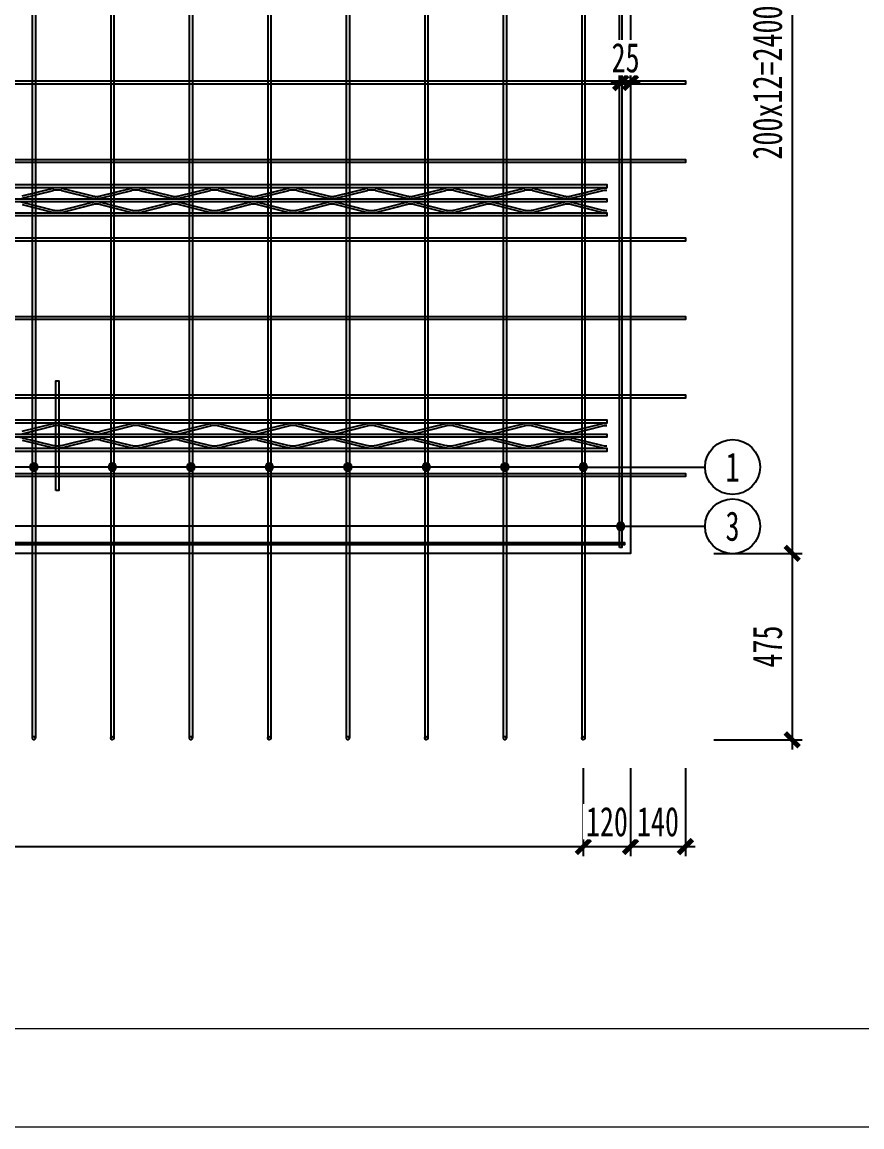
# Model space of a CAD drawing. Extents: x -524 to 129100, y -10500 to 1.
# Drawn here: x 51943 to 54082, y -10500 to -7684 of the extents above; entities that cross this region are included whole.
import ezdxf

# ---------------------------------------------------------------- set-up
doc = ezdxf.new("R2010")
doc.units = 0
doc.header["$LTSCALE"] = 250
doc.linetypes.add('BeePC_CENTER', pattern=[2, 1.25, -0.25, 0.25, -0.25])
doc.layers.get('0').update_dxf_attribs({"linetype": 'CONTINUOUS'})
doc.layers.get('Defpoints').update_dxf_attribs({"linetype": 'CONTINUOUS'})
for name, color, linetype in [('BeePC-CC', 171, 'CONTINUOUS'), ('BeePC-CCBZ', 110, 'CONTINUOUS'), ('BeePC-GJ-LEVEL', 141, 'CONTINUOUS'), ('BeePC-GJ-Truss', 185, 'CONTINUOUS'), ('BeePC-TONG-ZT', 50, 'CONTINUOUS')]:
    doc.layers.add(name, color=color, linetype=linetype)
doc.layers.add('G-ANNO-TTLB', color=7, linetype='CONTINUOUS', lineweight=9)
doc.layers.add('G-ANNO-TTLB-THIN', color=7, linetype='CONTINUOUS', lineweight=9)
doc.styles.add('BeePC_Dim', font='simfang.ttf', dxfattribs={"width": 0.7})
doc.styles.add('通用样式', font='simfang.ttf', dxfattribs={"width": 0.7})
doc.dimstyles.new('BeePC_DIM_25_25', dxfattribs={"dimtxt": 75, "dimasz": 25, "dimexe": 25, "dimexo": 0, "dimgap": 25, "dimtad": 1, "dimdec": 0, "dimzin": 0, "dimdsep": 46, "dimtxsty": 'BeePC_Dim', "dimblk": 'ARCHTICK', "dimcen": 0, "dimdle": 25, "dimclrt": 7, "dimadec": 0, "dimazin": 0, "dimtfac": 1, "dimtdec": 0, "dimtix": 1, "dimtmove": 2, "dimatfit": 3, "dimfxl": 250, "dimfxlon": 1, "dimtfill": 1, "dimtolj": 1, "dimtzin": 0, "dimarcsym": 0})

# ---------------------------------------------------------------- blocks, each defined once
blk = doc.blocks.new('A2-嗡嗡 - A2_嗡嗡-493291-DB1详图')
at = {"layer": 'G-ANNO-TTLB'}
blk.add_line((586.5, -513), (27.5, -513), dxfattribs=at)
at = {"layer": 'G-ANNO-TTLB-THIN'}
blk.add_line((2.5, -523), (596.5, -523), dxfattribs=at)
blk = doc.blocks.new('_ArchTick')
at = {"color": 0, "linetype": 'ByBlock', "const_width": 0.5}
blk.add_lwpolyline([(-0.71, -0.71), (0.71, 0.71)], dxfattribs=at)
blk = doc.blocks.new('*D102')
at = {"layer": 'BeePC-CCBZ', "color": 0, "lineweight": -2, "transparency": 16777216}
for p, q in [((45972.6, -9585.4), (45972.6, -9810.4)), ((53372.6, -9585.4), (53372.6, -9810.4)), ((45947.6, -9785.4), (53397.6, -9785.4))]:
    blk.add_line(p, q, dxfattribs=at)
at = {"layer": 'Defpoints', "color": 0, "transparency": 16777216}
for p in [(45972.6, -7838.4), (53372.6, -7838.4), (53372.6, -9785.4)]:
    blk.add_point(p, dxfattribs=at)
at = {"layer": 'BeePC-CCBZ', "color": 0, "lineweight": -2, "transparency": 16777216, "xscale": 25, "yscale": 25, "zscale": 25, "rotation": 180}
blk.add_blockref('_ArchTick', (45972.6, -9785.4), dxfattribs=at)
at = {"layer": 'BeePC-CCBZ', "color": 0, "lineweight": -2, "transparency": 16777216, "xscale": 25, "yscale": 25, "zscale": 25}
blk.add_blockref('_ArchTick', (53372.6, -9785.4), dxfattribs=at)
at = {"layer": 'BeePC-CCBZ', "color": 7, "linetype": 'BeePC_CENTER', "transparency": 16777216, "insert": (49672.6, -9722.5), "char_height": 75, "attachment_point": 5, "style": 'BeePC_Dim', "bg_fill": 3, "box_fill_scale": 1.1, "bg_fill_color": 256, "bg_fill_true_color": 13158600, "bg_fill_transparency": 0}
blk.add_mtext('\\A1;200x37=7400', dxfattribs=at)
blk = doc.blocks.new('*D103')
at = {"layer": 'BeePC-CCBZ', "color": 0, "lineweight": -2, "transparency": 16777216}
for p, q in [((53372.6, -9585.4), (53372.6, -9810.4)), ((53492.8, -9585.4), (53492.8, -9810.4)), ((53347.6, -9785.4), (53517.8, -9785.4))]:
    blk.add_line(p, q, dxfattribs=at)
at = {"layer": 'Defpoints', "color": 0, "transparency": 16777216}
for p in [(53372.6, -7838.4), (53492.8, -7838.4), (53492.8, -9785.4)]:
    blk.add_point(p, dxfattribs=at)
at = {"layer": 'BeePC-CCBZ', "color": 0, "lineweight": -2, "transparency": 16777216, "xscale": 25, "yscale": 25, "zscale": 25}
blk.add_blockref('_ArchTick', (53372.6, -9785.4), dxfattribs=at)
at = {"layer": 'BeePC-CCBZ', "color": 0, "lineweight": -2, "transparency": 16777216, "xscale": 25, "yscale": 25, "zscale": 25, "rotation": 180}
blk.add_blockref('_ArchTick', (53492.8, -9785.4), dxfattribs=at)
at = {"layer": 'BeePC-CCBZ', "color": 7, "linetype": 'BeePC_CENTER', "transparency": 16777216, "insert": (53432.7, -9722.5), "char_height": 75, "attachment_point": 5, "style": 'BeePC_Dim', "bg_fill": 3, "box_fill_scale": 1.1, "bg_fill_color": 256, "bg_fill_true_color": 13158600, "bg_fill_transparency": 0}
blk.add_mtext('\\A1;120', dxfattribs=at)
blk = doc.blocks.new('*D104')
at = {"layer": 'BeePC-CCBZ', "color": 0, "lineweight": -2, "transparency": 16777216}
for p, q in [((53492.8, -9585.4), (53492.8, -9810.4)), ((53632.8, -9585.4), (53632.8, -9810.4)), ((53467.8, -9785.4), (53657.8, -9785.4))]:
    blk.add_line(p, q, dxfattribs=at)
at = {"layer": 'Defpoints', "color": 0, "transparency": 16777216}
for p in [(53632.8, -6838.4), (53492.8, -7838.4), (53632.8, -9785.4)]:
    blk.add_point(p, dxfattribs=at)
at = {"layer": 'BeePC-CCBZ', "color": 0, "lineweight": -2, "transparency": 16777216, "xscale": 25, "yscale": 25, "zscale": 25}
blk.add_blockref('_ArchTick', (53492.8, -9785.4), dxfattribs=at)
at = {"layer": 'BeePC-CCBZ', "color": 0, "lineweight": -2, "transparency": 16777216, "xscale": 25, "yscale": 25, "zscale": 25, "rotation": 180}
blk.add_blockref('_ArchTick', (53632.8, -9785.4), dxfattribs=at)
at = {"layer": 'BeePC-CCBZ', "color": 7, "linetype": 'BeePC_CENTER', "transparency": 16777216, "insert": (53562.8, -9722.5), "char_height": 75, "attachment_point": 5, "style": 'BeePC_Dim', "bg_fill": 3, "box_fill_scale": 1.1, "bg_fill_color": 256, "bg_fill_true_color": 13158600, "bg_fill_transparency": 0}
blk.add_mtext('\\A1;140', dxfattribs=at)
blk = doc.blocks.new('*D106')
at = {"layer": 'BeePC-CCBZ', "color": 0, "lineweight": -2, "transparency": 16777216}
for p, q in [((53904.8, -6613.4), (53904.8, -9063.4)), ((53704.8, -6638.4), (53929.8, -6638.4)), ((53704.8, -9038.4), (53929.8, -9038.4))]:
    blk.add_line(p, q, dxfattribs=at)
at = {"layer": 'Defpoints', "color": 0, "transparency": 16777216}
for p in [(49682.6, -6638.4), (49682.6, -9038.4), (53904.8, -9038.4)]:
    blk.add_point(p, dxfattribs=at)
at = {"layer": 'BeePC-CCBZ', "color": 0, "lineweight": -2, "transparency": 16777216, "xscale": 25, "yscale": 25, "zscale": 25}
for p, rotation in [((53904.8, -6638.4), 90), ((53904.8, -9038.4), 270)]:
    blk.add_blockref('_ArchTick', p, dxfattribs=dict(at, rotation=rotation))
at = {"layer": 'BeePC-CCBZ', "color": 7, "linetype": 'BeePC_CENTER', "transparency": 16777216, "insert": (53841.9, -7838.4), "char_height": 75, "attachment_point": 5, "rotation": 90, "style": 'BeePC_Dim', "bg_fill": 3, "box_fill_scale": 1.1, "bg_fill_color": 256, "bg_fill_true_color": 13158600, "bg_fill_transparency": 0}
blk.add_mtext('\\A1;200x12=2400', dxfattribs=at)
blk = doc.blocks.new('*D107')
at = {"layer": 'BeePC-CCBZ', "color": 0, "lineweight": -2, "transparency": 16777216}
for p, q in [((53904.8, -9013.4), (53904.8, -9538.4)), ((53704.8, -9038.4), (53929.8, -9038.4)), ((53704.8, -9513.4), (53929.8, -9513.4))]:
    blk.add_line(p, q, dxfattribs=at)
at = {"layer": 'Defpoints', "color": 0, "transparency": 16777216}
for p in [(49682.6, -9038.4), (45972.6, -9513.4), (53904.8, -9513.4)]:
    blk.add_point(p, dxfattribs=at)
at = {"layer": 'BeePC-CCBZ', "color": 0, "lineweight": -2, "transparency": 16777216, "xscale": 25, "yscale": 25, "zscale": 25}
for p, rotation in [((53904.8, -9038.4), 90), ((53904.8, -9513.4), 270)]:
    blk.add_blockref('_ArchTick', p, dxfattribs=dict(at, rotation=rotation))
at = {"layer": 'BeePC-CCBZ', "color": 7, "linetype": 'BeePC_CENTER', "transparency": 16777216, "insert": (53841.9, -9275.9), "char_height": 75, "attachment_point": 5, "rotation": 90, "style": 'BeePC_Dim', "bg_fill": 3, "box_fill_scale": 1.1, "bg_fill_color": 256, "bg_fill_true_color": 13158600, "bg_fill_transparency": 0}
blk.add_mtext('\\A1;475', dxfattribs=at)
blk = doc.blocks.new('*D111')
at = {"layer": 'BeePC-CCBZ', "color": 0, "lineweight": -2, "transparency": 16777216}
for p, q in [((53467.8, -7838.4), (53467.8, -7813.4)), ((53492.8, -7838.4), (53492.8, -7813.4)), ((53442.8, -7838.4), (53517.8, -7838.4))]:
    blk.add_line(p, q, dxfattribs=at)
at = {"layer": 'Defpoints', "color": 0, "transparency": 16777216}
for p in [(53467.8, -7838.4), (53492.8, -7838.4), (53492.8, -7838.4)]:
    blk.add_point(p, dxfattribs=at)
at = {"layer": 'BeePC-CCBZ', "color": 0, "lineweight": -2, "transparency": 16777216, "xscale": 25, "yscale": 25, "zscale": 25}
blk.add_blockref('_ArchTick', (53467.8, -7838.4), dxfattribs=at)
at = {"layer": 'BeePC-CCBZ', "color": 0, "lineweight": -2, "transparency": 16777216, "xscale": 25, "yscale": 25, "zscale": 25, "rotation": 180}
blk.add_blockref('_ArchTick', (53492.8, -7838.4), dxfattribs=at)
at = {"layer": 'BeePC-CCBZ', "color": 7, "linetype": 'BeePC_CENTER', "transparency": 16777216, "insert": (53480.3, -7775.5), "char_height": 75, "attachment_point": 5, "style": 'BeePC_Dim', "bg_fill": 3, "box_fill_scale": 1.1, "bg_fill_color": 256, "bg_fill_true_color": 13158600, "bg_fill_transparency": 0}
blk.add_mtext('\\A1;25', dxfattribs=at)
blk = doc.blocks.new('BeePC_TagPoint')
h = blk.add_hatch(color=256)
edge = h.paths.add_edge_path(flags=0)
edge.add_arc((0, 0), 10, 0, 180)
edge.add_arc((0, 0), 10, 180, 360)
blk.add_lwpolyline([(10, 0, 1), (-10, 0, 1)], format="xyb", close=True)

msp = doc.modelspace()

# ---------------------------------------------------------------- block references
at = {"xscale": 25, "yscale": 25, "zscale": 25}
msp.add_blockref('A2-嗡嗡 - A2_嗡嗡-493291-DB1详图', (45637.5, 2575), dxfattribs=at)

# ---------------------------------------------------------------- next in the draw order: linework, layer by layer
msp.add_lwpolyline([(52028.6, -8878.4), (52028.6, -8598.4), (52036.6, -8598.4), (52036.6, -8878.4), (52028.6, -8878.4)])
at = {"layer": 'BeePC-GJ-LEVEL'}
for points in [[(51968.6, -6167.4), (51968.6, -9509.4)], [(51976.6, -6167.4), (51976.6, -9509.4)], [(52168.6, -6167.4), (52168.6, -9509.4)], [(52176.6, -6167.4), (52176.6, -9509.4)], [(52368.6, -6167.4), (52368.6, -9509.4)], [(52376.6, -6167.4), (52376.6, -9509.4)], [(52568.6, -6167.4), (52568.6, -9509.4)], [(52576.6, -6167.4), (52576.6, -9509.4)], [(52768.6, -6167.4), (52768.6, -9509.4)], [(52776.6, -6167.4), (52776.6, -9509.4)], [(52968.6, -6167.4), (52968.6, -9509.4)], [(52976.6, -6167.4), (52976.6, -9509.4)], [(53168.6, -6167.4), (53168.6, -9509.4)], [(53176.6, -6167.4), (53176.6, -9509.4)], [(53368.6, -6167.4), (53368.6, -9509.4)], [(53376.6, -6167.4), (53376.6, -9509.4)], [(53464.8, -9023.4), (53464.8, -6653.4), (53470.8, -6653.4), (53470.8, -9023.4), (53464.8, -9023.4)], [(45682.3, -7834.4), (53632.8, -7834.4), (53632.8, -7842.4), (45682.3, -7842.4), (45682.3, -7834.4)], [(45682.3, -8034.4), (53632.8, -8034.4), (53632.8, -8042.4), (45682.3, -8042.4), (45682.3, -8034.4)], [(45682.3, -8234.4), (53632.8, -8234.4), (53632.8, -8242.4), (45682.3, -8242.4), (45682.3, -8234.4)], [(45682.3, -8434.4), (53632.8, -8434.4), (53632.8, -8442.4), (45682.3, -8442.4), (45682.3, -8434.4)], [(45682.3, -8634.4), (53632.8, -8634.4), (53632.8, -8642.4), (45682.3, -8642.4), (45682.3, -8634.4)], [(45682.3, -8834.4), (53632.8, -8834.4), (53632.8, -8842.4), (45682.3, -8842.4), (45682.3, -8834.4)], [(45887.3, -9010.4), (53477.8, -9010.4), (53477.8, -9016.4), (45887.3, -9016.4), (45887.3, -9010.4)]]:
    msp.add_lwpolyline(points, dxfattribs=at)
for centre in [(51972.6, -9509.4), (52172.6, -9509.4), (52372.6, -9509.4), (52572.6, -9509.4), (52772.6, -9509.4), (52972.6, -9509.4), (53172.6, -9509.4), (53372.6, -9509.4)]:
    msp.add_circle(centre, 4, dxfattribs=at)
at = {"layer": 'BeePC-GJ-Truss'}
for points in [[(45932.6, -8098.4), (53432.6, -8098.4), (53432.6, -8106.4), (45932.6, -8106.4), (45932.6, -8098.4)], [(51942.8, -8127.3), (52022.4, -8107.6)], [(52042.8, -8107.6), (52122.4, -8127.3)], [(52142.8, -8127.3), (52222.4, -8107.6)], [(52242.8, -8107.6), (52322.4, -8127.3)], [(52342.8, -8127.3), (52422.4, -8107.6)], [(52442.8, -8107.6), (52522.4, -8127.3)], [(52542.8, -8127.3), (52622.4, -8107.6)], [(52642.8, -8107.6), (52722.4, -8127.3)], [(52742.8, -8127.3), (52822.4, -8107.6)], [(52842.8, -8107.6), (52922.4, -8127.3)], [(52942.8, -8127.3), (53022.4, -8107.6)], [(53042.8, -8107.6), (53122.4, -8127.3)], [(53142.8, -8127.3), (53222.4, -8107.6)], [(53242.8, -8107.6), (53322.4, -8127.3)], [(53342.8, -8127.3), (53422.4, -8107.6), (53426, -8106.9), (53429.2, -8106.6), (53432.6, -8106.4)], [(45932.6, -8134.4), (53432.6, -8134.4), (53432.6, -8142.4), (45932.6, -8142.4), (45932.6, -8134.4), (45936, -8134.3), (45939.2, -8133.9), (45942.8, -8133.3), (46022.4, -8113.6)], [(51942.8, -8133.3), (52022.4, -8113.6)], [(52042.8, -8113.6), (52122.4, -8133.3)], [(52142.8, -8133.3), (52222.4, -8113.6)], [(52242.8, -8113.6), (52322.4, -8133.3)], [(52342.8, -8133.3), (52422.4, -8113.6)], [(52442.8, -8113.6), (52522.4, -8133.3)], [(52542.8, -8133.3), (52622.4, -8113.6)], [(52642.8, -8113.6), (52722.4, -8133.3)], [(52742.8, -8133.3), (52822.4, -8113.6)], [(52842.8, -8113.6), (52922.4, -8133.3)], [(52942.8, -8133.3), (53022.4, -8113.6)], [(53042.8, -8113.6), (53122.4, -8133.3)], [(53142.8, -8133.3), (53222.4, -8113.6)], [(53242.8, -8113.6), (53322.4, -8133.3)], [(53342.8, -8133.3), (53422.4, -8113.6), (53426.1, -8112.8), (53429.3, -8112.5), (53432.6, -8112.4)], [(51942.8, -8143.6), (52022.4, -8163.3)], [(51942.8, -8149.6), (52022.4, -8169.3)], [(52042.8, -8163.3), (52122.4, -8143.6)], [(52042.8, -8169.3), (52122.4, -8149.6)], [(52142.8, -8143.6), (52222.4, -8163.3)], [(52142.8, -8149.6), (52222.4, -8169.3)], [(52242.8, -8163.3), (52322.4, -8143.6)], [(52242.8, -8169.3), (52322.4, -8149.6)], [(52342.8, -8143.6), (52422.4, -8163.3)], [(52342.8, -8149.6), (52422.4, -8169.3)], [(52442.8, -8163.3), (52522.4, -8143.6)], [(52442.8, -8169.3), (52522.4, -8149.6)], [(52542.8, -8143.6), (52622.4, -8163.3)], [(52542.8, -8149.6), (52622.4, -8169.3)], [(52642.8, -8163.3), (52722.4, -8143.6)], [(52642.8, -8169.3), (52722.4, -8149.6)], [(52742.8, -8143.6), (52822.4, -8163.3)], [(52742.8, -8149.6), (52822.4, -8169.3)], [(52842.8, -8163.3), (52922.4, -8143.6)], [(52842.8, -8169.3), (52922.4, -8149.6)], [(52942.8, -8143.6), (53022.4, -8163.3)], [(52942.8, -8149.6), (53022.4, -8169.3)], [(53042.8, -8163.3), (53122.4, -8143.6)], [(53042.8, -8169.3), (53122.4, -8149.6)], [(53142.8, -8143.6), (53222.4, -8163.3)], [(53142.8, -8149.6), (53222.4, -8169.3)], [(53242.8, -8163.3), (53322.4, -8143.6)], [(53242.8, -8169.3), (53322.4, -8149.6)], [(53342.8, -8143.6), (53422.4, -8163.3), (53425.5, -8164), (53428.6, -8164.4), (53432.6, -8164.4)], [(53342.8, -8149.6), (53422.4, -8169.3), (53426, -8169.9), (53429.2, -8170.3), (53432.6, -8170.4)], [(45932.6, -8170.4), (53432.6, -8170.4), (53432.6, -8178.4), (45932.6, -8178.4), (45932.6, -8170.4)], [(45932.6, -8698.4), (53432.6, -8698.4), (53432.6, -8706.4), (45932.6, -8706.4), (45932.6, -8698.4)], [(45932.6, -8734.4), (53432.6, -8734.4), (53432.6, -8742.4), (45932.6, -8742.4), (45932.6, -8734.4), (45936, -8734.3), (45939.2, -8733.9), (45942.8, -8733.3), (46022.4, -8713.6)], [(51942.8, -8727.3), (52022.4, -8707.6)], [(51942.8, -8733.3), (52022.4, -8713.6)], [(52042.8, -8707.6), (52122.4, -8727.3)], [(52042.8, -8713.6), (52122.4, -8733.3)], [(52142.8, -8727.3), (52222.4, -8707.6)], [(52142.8, -8733.3), (52222.4, -8713.6)], [(52242.8, -8707.6), (52322.4, -8727.3)], [(52242.8, -8713.6), (52322.4, -8733.3)], [(52342.8, -8727.3), (52422.4, -8707.6)], [(52342.8, -8733.3), (52422.4, -8713.6)], [(52442.8, -8707.6), (52522.4, -8727.3)], [(52442.8, -8713.6), (52522.4, -8733.3)], [(52542.8, -8727.3), (52622.4, -8707.6)], [(52542.8, -8733.3), (52622.4, -8713.6)], [(52642.8, -8707.6), (52722.4, -8727.3)], [(52642.8, -8713.6), (52722.4, -8733.3)], [(52742.8, -8727.3), (52822.4, -8707.6)], [(52742.8, -8733.3), (52822.4, -8713.6)], [(52842.8, -8707.6), (52922.4, -8727.3)], [(52842.8, -8713.6), (52922.4, -8733.3)], [(52942.8, -8727.3), (53022.4, -8707.6)], [(52942.8, -8733.3), (53022.4, -8713.6)], [(53042.8, -8707.6), (53122.4, -8727.3)], [(53042.8, -8713.6), (53122.4, -8733.3)], [(53142.8, -8727.3), (53222.4, -8707.6)], [(53142.8, -8733.3), (53222.4, -8713.6)], [(53242.8, -8707.6), (53322.4, -8727.3)], [(53242.8, -8713.6), (53322.4, -8733.3)], [(53342.8, -8727.3), (53422.4, -8707.6), (53426, -8706.9), (53429.2, -8706.6), (53432.6, -8706.4)], [(53342.8, -8733.3), (53422.4, -8713.6), (53426.1, -8712.8), (53429.3, -8712.5), (53432.6, -8712.4)], [(51942.8, -8743.6), (52022.4, -8763.3)], [(51942.8, -8749.6), (52022.4, -8769.3)], [(52042.8, -8763.3), (52122.4, -8743.6)], [(52042.8, -8769.3), (52122.4, -8749.6)], [(52142.8, -8743.6), (52222.4, -8763.3)], [(52142.8, -8749.6), (52222.4, -8769.3)], [(52242.8, -8763.3), (52322.4, -8743.6)], [(52242.8, -8769.3), (52322.4, -8749.6)], [(52342.8, -8743.6), (52422.4, -8763.3)], [(52342.8, -8749.6), (52422.4, -8769.3)], [(52442.8, -8763.3), (52522.4, -8743.6)], [(52442.8, -8769.3), (52522.4, -8749.6)], [(52542.8, -8743.6), (52622.4, -8763.3)], [(52542.8, -8749.6), (52622.4, -8769.3)], [(52642.8, -8763.3), (52722.4, -8743.6)], [(52642.8, -8769.3), (52722.4, -8749.6)], [(52742.8, -8743.6), (52822.4, -8763.3)], [(52742.8, -8749.6), (52822.4, -8769.3)], [(52842.8, -8763.3), (52922.4, -8743.6)], [(52842.8, -8769.3), (52922.4, -8749.6)], [(52942.8, -8743.6), (53022.4, -8763.3)], [(52942.8, -8749.6), (53022.4, -8769.3)], [(53042.8, -8763.3), (53122.4, -8743.6)], [(53042.8, -8769.3), (53122.4, -8749.6)], [(53142.8, -8743.6), (53222.4, -8763.3)], [(53142.8, -8749.6), (53222.4, -8769.3)], [(53242.8, -8763.3), (53322.4, -8743.6)], [(53242.8, -8769.3), (53322.4, -8749.6)], [(53342.8, -8743.6), (53422.4, -8763.3), (53425.5, -8764), (53428.6, -8764.4), (53432.6, -8764.4)], [(53342.8, -8749.6), (53422.4, -8769.3), (53426, -8769.9), (53429.2, -8770.3), (53432.6, -8770.4)], [(45932.6, -8770.4), (53432.6, -8770.4), (53432.6, -8778.4), (45932.6, -8778.4), (45932.6, -8770.4)]]:
    msp.add_lwpolyline(points, dxfattribs=at)
for centre, major_axis, start_param, end_param in [((52033.8, -8111.6), (18, 0), 1.635672, 2.256488), ((52031.4, -8111.6), (18, 0), 0.885104, 1.50592), ((52233.8, -8111.6), (18, 0), 1.635672, 2.256488), ((52231.4, -8111.6), (18, 0), 0.885104, 1.50592), ((52433.8, -8111.6), (18, 0), 1.635672, 2.256488), ((52431.4, -8111.6), (18, 0), 0.885104, 1.50592), ((52633.8, -8111.6), (18, 0), 1.635672, 2.256488), ((52631.4, -8111.6), (18, 0), 0.885104, 1.50592), ((52833.8, -8111.6), (18, 0), 1.635672, 2.256488), ((52831.4, -8111.6), (18, 0), 0.885104, 1.50592), ((53033.8, -8111.6), (18, 0), 1.635672, 2.256488), ((53031.4, -8111.6), (18, 0), 0.885104, 1.50592), ((53233.8, -8111.6), (18, 0), 1.635672, 2.256488), ((53231.4, -8111.6), (18, 0), 0.885104, 1.50592), ((52031.4, -8115.9), (12, 0), 1.470144, 2.422017), ((52033.8, -8115.9), (12, 0), 0.719576, 1.671449), ((52131.4, -8125), (12, 0), 3.861169, 4.813041), ((52133.8, -8129.3), (18, 0), 4.026697, 4.647513), ((52133.8, -8125), (12, 0), 4.611737, 5.563609), ((52131.4, -8129.3), (18, 0), 4.777265, 5.398081), ((52231.4, -8115.9), (12, 0), 1.470144, 2.422017), ((52233.8, -8115.9), (12, 0), 0.719576, 1.671449), ((52331.4, -8125), (12, 0), 3.861169, 4.813041), ((52333.8, -8129.3), (18, 0), 4.026697, 4.647513), ((52333.8, -8125), (12, 0), 4.611737, 5.563609), ((52331.4, -8129.3), (18, 0), 4.777265, 5.398081), ((52431.4, -8115.9), (12, 0), 1.470144, 2.422017), ((52433.8, -8115.9), (12, 0), 0.719576, 1.671449), ((52531.4, -8125), (12, 0), 3.861169, 4.813041), ((52533.8, -8129.3), (18, 0), 4.026697, 4.647513), ((52533.8, -8125), (12, 0), 4.611737, 5.563609), ((52531.4, -8129.3), (18, 0), 4.777265, 5.398081), ((52631.4, -8115.9), (12, 0), 1.470144, 2.422017), ((52633.8, -8115.9), (12, 0), 0.719576, 1.671449), ((52731.4, -8125), (12, 0), 3.861169, 4.813041), ((52733.8, -8129.3), (18, 0), 4.026697, 4.647513), ((52733.8, -8125), (12, 0), 4.611737, 5.563609), ((52731.4, -8129.3), (18, 0), 4.777265, 5.398081), ((52831.4, -8115.9), (12, 0), 1.470144, 2.422017), ((52833.8, -8115.9), (12, 0), 0.719576, 1.671449), ((52931.4, -8125), (12, 0), 3.861169, 4.813041), ((52933.8, -8129.3), (18, 0), 4.026697, 4.647513), ((52933.8, -8125), (12, 0), 4.611737, 5.563609), ((52931.4, -8129.3), (18, 0), 4.777265, 5.398081), ((53031.4, -8115.9), (12, 0), 1.470144, 2.422017), ((53033.8, -8115.9), (12, 0), 0.719576, 1.671449), ((53131.4, -8125), (12, 0), 3.861169, 4.813041), ((53133.8, -8129.3), (18, 0), 4.026697, 4.647513), ((53133.8, -8125), (12, 0), 4.611737, 5.563609), ((53131.4, -8129.3), (18, 0), 4.777265, 5.398081), ((53231.4, -8115.9), (12, 0), 1.470144, 2.422017), ((53233.8, -8115.9), (12, 0), 0.719576, 1.671449), ((53331.4, -8125), (12, 0), 3.861169, 4.813041), ((53333.8, -8129.3), (18, 0), 4.026697, 4.647513), ((53333.8, -8125), (12, 0), 4.611737, 5.563609), ((53331.4, -8129.3), (18, 0), 4.777265, 5.398081), ((51931.4, -8147.6), (18, 0), 0.885104, 1.50592), ((52031.4, -8161), (12, 0), 3.861169, 4.813041), ((52033.8, -8161), (12, 0), 4.611737, 5.563609), ((52133.8, -8147.6), (18, 0), 1.635672, 2.256488), ((52131.4, -8151.9), (12, 0), 1.470144, 2.422017), ((52131.4, -8147.6), (18, 0), 0.885104, 1.50592), ((52133.8, -8151.9), (12, 0), 0.719576, 1.671449), ((52231.4, -8161), (12, 0), 3.861169, 4.813041), ((52233.8, -8161), (12, 0), 4.611737, 5.563609), ((52333.8, -8147.6), (18, 0), 1.635672, 2.256488), ((52331.4, -8151.9), (12, 0), 1.470144, 2.422017), ((52331.4, -8147.6), (18, 0), 0.885104, 1.50592), ((52333.8, -8151.9), (12, 0), 0.719576, 1.671449), ((52431.4, -8161), (12, 0), 3.861169, 4.813041), ((52433.8, -8161), (12, 0), 4.611737, 5.563609), ((52533.8, -8147.6), (18, 0), 1.635672, 2.256488), ((52531.4, -8151.9), (12, 0), 1.470144, 2.422017), ((52531.4, -8147.6), (18, 0), 0.885104, 1.50592), ((52533.8, -8151.9), (12, 0), 0.719576, 1.671449), ((52631.4, -8161), (12, 0), 3.861169, 4.813041), ((52633.8, -8161), (12, 0), 4.611737, 5.563609), ((52733.8, -8147.6), (18, 0), 1.635672, 2.256488), ((52731.4, -8151.9), (12, 0), 1.470144, 2.422017), ((52731.4, -8147.6), (18, 0), 0.885104, 1.50592), ((52733.8, -8151.9), (12, 0), 0.719576, 1.671449), ((52831.4, -8161), (12, 0), 3.861169, 4.813041), ((52833.8, -8161), (12, 0), 4.611737, 5.563609), ((52933.8, -8147.6), (18, 0), 1.635672, 2.256488), ((52931.4, -8151.9), (12, 0), 1.470144, 2.422017), ((52931.4, -8147.6), (18, 0), 0.885104, 1.50592), ((52933.8, -8151.9), (12, 0), 0.719576, 1.671449), ((53031.4, -8161), (12, 0), 3.861169, 4.813041), ((53033.8, -8161), (12, 0), 4.611737, 5.563609), ((53133.8, -8147.6), (18, 0), 1.635672, 2.256488), ((53131.4, -8151.9), (12, 0), 1.470144, 2.422017), ((53131.4, -8147.6), (18, 0), 0.885104, 1.50592), ((53133.8, -8151.9), (12, 0), 0.719576, 1.671449), ((53231.4, -8161), (12, 0), 3.861169, 4.813041), ((53233.8, -8161), (12, 0), 4.611737, 5.563609), ((53333.8, -8147.6), (18, 0), 1.635672, 2.256488), ((53331.4, -8151.9), (12, 0), 1.470144, 2.422017), ((53331.4, -8147.6), (18, 0), 0.885104, 1.50592), ((53333.8, -8151.9), (12, 0), 0.719576, 1.671449), ((52033.8, -8165.3), (18, 0), 4.026697, 4.647513), ((52031.4, -8165.3), (18, 0), 4.777265, 5.398081), ((52233.8, -8165.3), (18, 0), 4.026697, 4.647513), ((52231.4, -8165.3), (18, 0), 4.777265, 5.398081), ((52433.8, -8165.3), (18, 0), 4.026697, 4.647513), ((52431.4, -8165.3), (18, 0), 4.777265, 5.398081), ((52633.8, -8165.3), (18, 0), 4.026697, 4.647513), ((52631.4, -8165.3), (18, 0), 4.777265, 5.398081), ((52833.8, -8165.3), (18, 0), 4.026697, 4.647513), ((52831.4, -8165.3), (18, 0), 4.777265, 5.398081), ((53033.8, -8165.3), (18, 0), 4.026697, 4.647513), ((53031.4, -8165.3), (18, 0), 4.777265, 5.398081), ((53233.8, -8165.3), (18, 0), 4.026697, 4.647513), ((53231.4, -8165.3), (18, 0), 4.777265, 5.398081), ((52033.8, -8711.6), (18, 0), 1.635672, 2.256488), ((52031.4, -8715.9), (12, 0), 1.470144, 2.422017), ((52031.4, -8711.6), (18, 0), 0.885104, 1.50592), ((52033.8, -8715.9), (12, 0), 0.719576, 1.671449), ((52131.4, -8725), (12, 0), 3.861169, 4.813041), ((52133.8, -8725), (12, 0), 4.611737, 5.563609), ((52233.8, -8711.6), (18, 0), 1.635672, 2.256488), ((52231.4, -8715.9), (12, 0), 1.470144, 2.422017), ((52231.4, -8711.6), (18, 0), 0.885104, 1.50592), ((52233.8, -8715.9), (12, 0), 0.719576, 1.671449), ((52331.4, -8725), (12, 0), 3.861169, 4.813041), ((52333.8, -8725), (12, 0), 4.611737, 5.563609), ((52433.8, -8711.6), (18, 0), 1.635672, 2.256488), ((52431.4, -8715.9), (12, 0), 1.470144, 2.422017), ((52431.4, -8711.6), (18, 0), 0.885104, 1.50592), ((52433.8, -8715.9), (12, 0), 0.719576, 1.671449), ((52531.4, -8725), (12, 0), 3.861169, 4.813041), ((52533.8, -8725), (12, 0), 4.611737, 5.563609), ((52633.8, -8711.6), (18, 0), 1.635672, 2.256488), ((52631.4, -8715.9), (12, 0), 1.470144, 2.422017), ((52631.4, -8711.6), (18, 0), 0.885104, 1.50592), ((52633.8, -8715.9), (12, 0), 0.719576, 1.671449), ((52731.4, -8725), (12, 0), 3.861169, 4.813041), ((52733.8, -8725), (12, 0), 4.611737, 5.563609), ((52833.8, -8711.6), (18, 0), 1.635672, 2.256488), ((52831.4, -8715.9), (12, 0), 1.470144, 2.422017), ((52831.4, -8711.6), (18, 0), 0.885104, 1.50592), ((52833.8, -8715.9), (12, 0), 0.719576, 1.671449), ((52931.4, -8725), (12, 0), 3.861169, 4.813041), ((52933.8, -8725), (12, 0), 4.611737, 5.563609), ((53033.8, -8711.6), (18, 0), 1.635672, 2.256488), ((53031.4, -8715.9), (12, 0), 1.470144, 2.422017), ((53031.4, -8711.6), (18, 0), 0.885104, 1.50592), ((53033.8, -8715.9), (12, 0), 0.719576, 1.671449), ((53131.4, -8725), (12, 0), 3.861169, 4.813041), ((53133.8, -8725), (12, 0), 4.611737, 5.563609), ((53233.8, -8711.6), (18, 0), 1.635672, 2.256488), ((53231.4, -8715.9), (12, 0), 1.470144, 2.422017), ((53231.4, -8711.6), (18, 0), 0.885104, 1.50592), ((53233.8, -8715.9), (12, 0), 0.719576, 1.671449), ((53331.4, -8725), (12, 0), 3.861169, 4.813041), ((53333.8, -8725), (12, 0), 4.611737, 5.563609), ((51931.4, -8747.6), (18, 0), 0.885104, 1.50592), ((52133.8, -8729.3), (18, 0), 4.026697, 4.647513), ((52133.8, -8747.6), (18, 0), 1.635672, 2.256488), ((52131.4, -8751.9), (12, 0), 1.470144, 2.422017), ((52131.4, -8729.3), (18, 0), 4.777265, 5.398081), ((52131.4, -8747.6), (18, 0), 0.885104, 1.50592), ((52133.8, -8751.9), (12, 0), 0.719576, 1.671449), ((52333.8, -8729.3), (18, 0), 4.026697, 4.647513), ((52333.8, -8747.6), (18, 0), 1.635672, 2.256488), ((52331.4, -8751.9), (12, 0), 1.470144, 2.422017), ((52331.4, -8729.3), (18, 0), 4.777265, 5.398081), ((52331.4, -8747.6), (18, 0), 0.885104, 1.50592), ((52333.8, -8751.9), (12, 0), 0.719576, 1.671449), ((52533.8, -8729.3), (18, 0), 4.026697, 4.647513), ((52533.8, -8747.6), (18, 0), 1.635672, 2.256488), ((52531.4, -8751.9), (12, 0), 1.470144, 2.422017), ((52531.4, -8729.3), (18, 0), 4.777265, 5.398081), ((52531.4, -8747.6), (18, 0), 0.885104, 1.50592), ((52533.8, -8751.9), (12, 0), 0.719576, 1.671449), ((52733.8, -8729.3), (18, 0), 4.026697, 4.647513), ((52733.8, -8747.6), (18, 0), 1.635672, 2.256488), ((52731.4, -8751.9), (12, 0), 1.470144, 2.422017), ((52731.4, -8729.3), (18, 0), 4.777265, 5.398081), ((52731.4, -8747.6), (18, 0), 0.885104, 1.50592), ((52733.8, -8751.9), (12, 0), 0.719576, 1.671449), ((52933.8, -8729.3), (18, 0), 4.026697, 4.647513), ((52933.8, -8747.6), (18, 0), 1.635672, 2.256488), ((52931.4, -8751.9), (12, 0), 1.470144, 2.422017), ((52931.4, -8729.3), (18, 0), 4.777265, 5.398081), ((52931.4, -8747.6), (18, 0), 0.885104, 1.50592), ((52933.8, -8751.9), (12, 0), 0.719576, 1.671449), ((53133.8, -8729.3), (18, 0), 4.026697, 4.647513), ((53133.8, -8747.6), (18, 0), 1.635672, 2.256488), ((53131.4, -8751.9), (12, 0), 1.470144, 2.422017), ((53131.4, -8729.3), (18, 0), 4.777265, 5.398081), ((53131.4, -8747.6), (18, 0), 0.885104, 1.50592), ((53133.8, -8751.9), (12, 0), 0.719576, 1.671449), ((53333.8, -8729.3), (18, 0), 4.026697, 4.647513), ((53333.8, -8747.6), (18, 0), 1.635672, 2.256488), ((53331.4, -8751.9), (12, 0), 1.470144, 2.422017), ((53331.4, -8729.3), (18, 0), 4.777265, 5.398081), ((53331.4, -8747.6), (18, 0), 0.885104, 1.50592), ((53333.8, -8751.9), (12, 0), 0.719576, 1.671449), ((52031.4, -8761), (12, 0), 3.861169, 4.813041), ((52033.8, -8765.3), (18, 0), 4.026697, 4.647513), ((52033.8, -8761), (12, 0), 4.611737, 5.563609), ((52031.4, -8765.3), (18, 0), 4.777265, 5.398081), ((52231.4, -8761), (12, 0), 3.861169, 4.813041), ((52233.8, -8765.3), (18, 0), 4.026697, 4.647513), ((52233.8, -8761), (12, 0), 4.611737, 5.563609), ((52231.4, -8765.3), (18, 0), 4.777265, 5.398081), ((52431.4, -8761), (12, 0), 3.861169, 4.813041), ((52433.8, -8765.3), (18, 0), 4.026697, 4.647513), ((52433.8, -8761), (12, 0), 4.611737, 5.563609), ((52431.4, -8765.3), (18, 0), 4.777265, 5.398081), ((52631.4, -8761), (12, 0), 3.861169, 4.813041), ((52633.8, -8765.3), (18, 0), 4.026697, 4.647513), ((52633.8, -8761), (12, 0), 4.611737, 5.563609), ((52631.4, -8765.3), (18, 0), 4.777265, 5.398081), ((52831.4, -8761), (12, 0), 3.861169, 4.813041), ((52833.8, -8765.3), (18, 0), 4.026697, 4.647513), ((52833.8, -8761), (12, 0), 4.611737, 5.563609), ((52831.4, -8765.3), (18, 0), 4.777265, 5.398081), ((53031.4, -8761), (12, 0), 3.861169, 4.813041), ((53033.8, -8765.3), (18, 0), 4.026697, 4.647513), ((53033.8, -8761), (12, 0), 4.611737, 5.563609), ((53031.4, -8765.3), (18, 0), 4.777265, 5.398081), ((53231.4, -8761), (12, 0), 3.861169, 4.813041), ((53233.8, -8765.3), (18, 0), 4.026697, 4.647513), ((53233.8, -8761), (12, 0), 4.611737, 5.563609), ((53231.4, -8765.3), (18, 0), 4.777265, 5.398081)]:
    msp.add_ellipse(centre, major_axis=major_axis, ratio=0.288551, start_param=start_param, end_param=end_param, dxfattribs=at)
at = {"layer": 'BeePC-TONG-ZT'}
msp.add_lwpolyline([(45872.3, -6638.4), (53492.8, -6638.4), (53492.8, -9038.4), (45872.3, -9038.4), (45872.3, -6638.4)], dxfattribs=at)

# ---------------------------------------------------------------- next in the draw order: dimensions: what is measured, and where the dimension line sits
at = {"layer": 'BeePC-CCBZ'}
dim = msp.add_linear_dim(base=(53372.6, -9785.4), p1=(45972.6, -7838.4), p2=(53372.6, -7838.4), angle=0, text='200x37=7400', dimstyle='BeePC_DIM_25_25', override={"dimfxl": 200}, dxfattribs=at)
dim.commit()
dim.dimension.update_dxf_attribs({"geometry": '*D102', "text_midpoint": (49672.6, -9722.5)})

# ---------------------------------------------------------------- next in the draw order: dimensions: what is measured, and where the dimension line sits
dim = msp.add_linear_dim(base=(53492.8, -9785.4), p1=(53372.6, -7838.4), p2=(53492.8, -7838.4), angle=0, dimstyle='BeePC_DIM_25_25', override={"dimfxl": 200}, dxfattribs=at)
dim.commit()
dim.dimension.update_dxf_attribs({"geometry": '*D103', "text_midpoint": (53432.7, -9722.5)})

# ---------------------------------------------------------------- next in the draw order: dimensions: what is measured, and where the dimension line sits
dim = msp.add_linear_dim(base=(53632.8, -9785.4), p1=(53492.8, -7838.4), p2=(53632.8, -6838.4), angle=0, dimstyle='BeePC_DIM_25_25', override={"dimfxl": 200}, dxfattribs=at)
dim.commit()
dim.dimension.update_dxf_attribs({"geometry": '*D104', "text_midpoint": (53562.8, -9722.5)})

# ---------------------------------------------------------------- next in the draw order: dimensions: what is measured, and where the dimension line sits
dim = msp.add_linear_dim(base=(53904.8, -9038.4), p1=(49682.6, -6638.4), p2=(49682.6, -9038.4), angle=90, text='200x12=2400', dimstyle='BeePC_DIM_25_25', override={"dimfxl": 200}, dxfattribs=at)
dim.commit()
dim.dimension.update_dxf_attribs({"geometry": '*D106', "text_midpoint": (53841.9, -7838.4)})

# ---------------------------------------------------------------- next in the draw order: linework, layer by layer
at = {"layer": 'BeePC-CC'}
for p, q in [((51972.6, -8818.4), (51772.6, -8818.4)), ((52172.6, -8818.4), (51972.6, -8818.4)), ((52372.6, -8818.4), (52172.6, -8818.4)), ((52572.6, -8818.4), (52372.6, -8818.4)), ((52772.6, -8818.4), (52572.6, -8818.4)), ((52972.6, -8818.4), (52772.6, -8818.4)), ((53172.6, -8818.4), (52972.6, -8818.4)), ((53372.6, -8818.4), (53172.6, -8818.4)), ((53372.6, -8818.4), (53682.8, -8818.4)), ((53467.8, -8969.4), (45897.3, -8969.4)), ((53467.8, -8969.4), (53682.8, -8969.4))]:
    msp.add_line(p, q, dxfattribs=at)
msp.add_circle((53752.8, -8818.4), 70, dxfattribs=at)

# ---------------------------------------------------------------- next in the draw order: block references
for p in [(51972.6, -8818.4), (52172.6, -8818.4), (52372.6, -8818.4), (52572.6, -8818.4), (52772.6, -8818.4), (52972.6, -8818.4), (53172.6, -8818.4), (53372.6, -8818.4), (53467.8, -8969.4)]:
    msp.add_blockref('BeePC_TagPoint', p, dxfattribs=at)

# ---------------------------------------------------------------- next in the draw order: texts
at = {"layer": 'BeePC-CC', "insert": (53752.8, -8818.4), "char_height": 75, "attachment_point": 5, "style": '通用样式'}
msp.add_mtext('1', dxfattribs=at)

# ---------------------------------------------------------------- next in the draw order: dimensions: what is measured, and where the dimension line sits
at = {"layer": 'BeePC-CCBZ'}
for base, p1, p2, angle, override, picture, middle in [((53492.8, -7838.4), (53467.8, -7838.4), (53492.8, -7838.4), 0, {"dimfxl": 50}, '*D111', (53480.3, -7775.5)), ((53904.8, -9513.4), (49682.6, -9038.4), (45972.6, -9513.4), 90, {"dimfxl": 200}, '*D107', (53841.9, -9275.9))]:
    dim = msp.add_linear_dim(base=base, p1=p1, p2=p2, angle=angle, dimstyle='BeePC_DIM_25_25', override=override, dxfattribs=at)
    dim.commit()
    dim.dimension.update_dxf_attribs({"geometry": picture, "text_midpoint": middle})

# ---------------------------------------------------------------- next in the draw order: linework, layer by layer
at = {"layer": 'BeePC-CC'}
msp.add_circle((53752.8, -8969.4), 70, dxfattribs=at)

# ---------------------------------------------------------------- next in the draw order: texts
at = {"layer": 'BeePC-CC', "insert": (53752.8, -8969.4), "char_height": 75, "attachment_point": 5, "style": '通用样式'}
msp.add_mtext('3', dxfattribs=at)

doc.saveas('drawing.dxf')
